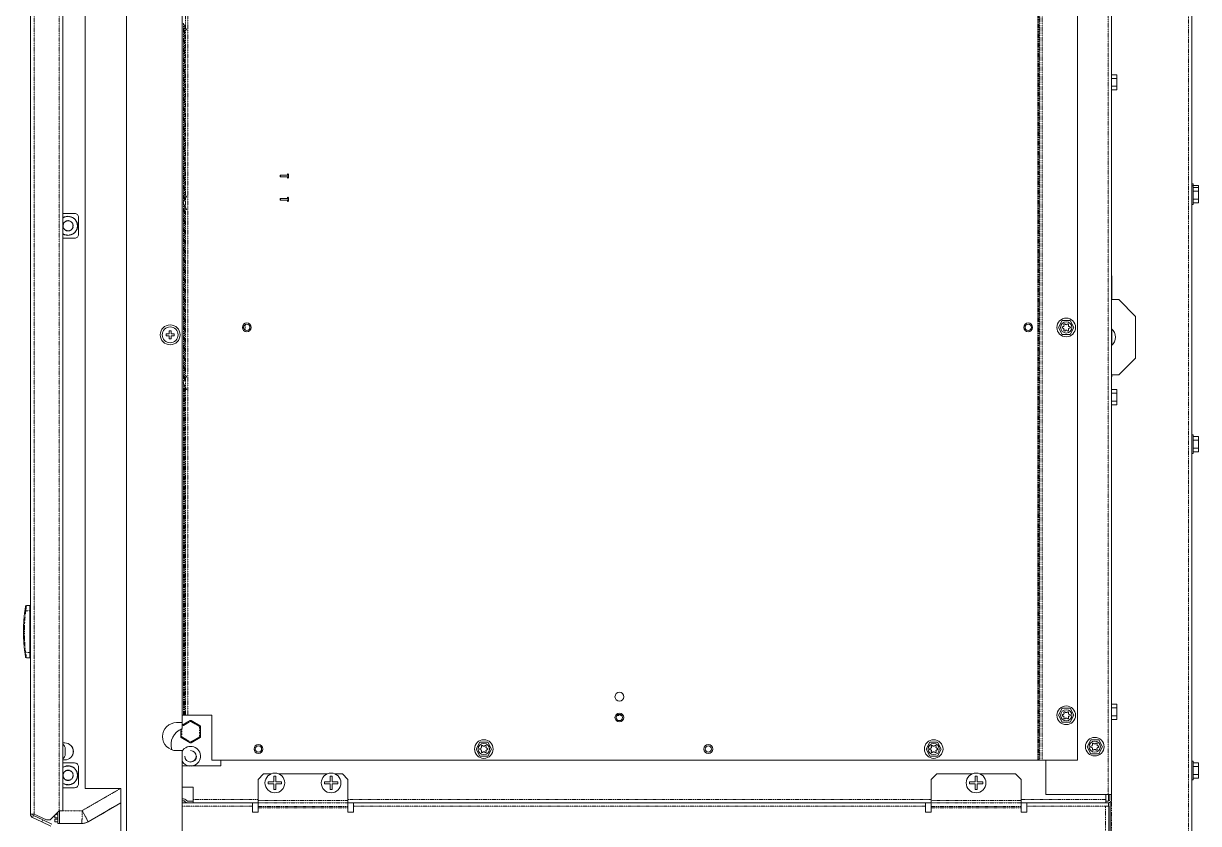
# Model space of a CAD drawing. Header units: millimetres. Extents: x 60499 to 556746, y 248297 to 497145.
# Drawn here: x 275014 to 296948, y 441900 to 456842 of the extents above; entities that cross this region are included whole.
import ezdxf

# ---------------------------------------------------------------- set-up
doc = ezdxf.new("R2010")
doc.units = ezdxf.units.MM
doc.linetypes.add('PHANTOM', pattern=[20, 10, -2, 2, -2, 2, -2])

msp = doc.modelspace()

# ---------------------------------------------------------------- linework, layer by layer
at = {"color": 7, "lineweight": 13, "ltscale": 0.03937}
for p, q in [((276166, 442551), (276166, 466201)), ((276934, 423701), (276934, 466201)), ((277976, 443786), (277976, 465044)), ((295327, 459628), (295327, 442441)), ((277977, 459377), (277977, 443672)), ((294691, 459250), (294691, 443082)), ((275144, 458461), (275144, 442073)), ((275751, 458463), (275751, 442134)), ((296821, 457817), (296821, 441492)), ((295775, 450594), (295775, 451370)), ((275135, 445095), (275135, 445872)), ((278530, 443921), (278530, 443082)), ((277976, 424890), (277976, 443261)), ((278530, 443082), (293947, 443082)), ((294027, 443082), (294691, 443082)), ((278696, 442975), (277977, 442975)), ((279778, 442827), (280684, 442827)), ((292061, 442827), (292724, 442827)), ((292868, 442827), (293531, 442827)), ((276166, 442551), (276829, 442551)), ((276829, 441292), (276829, 442551)), ((295264, 442441), (294101, 442441)), ((276220, 441932), (276829, 442284)), ((279287, 442285), (277976, 442285)), ((278182, 442285), (279392, 442285)), ((281071, 442285), (291956, 442285)), ((291851, 442285), (281176, 442285)), ((293636, 442285), (295216, 442285)), ((295269, 442285), (293741, 442285)), ((295272, 440784), (295272, 442225)), ((295298, 441386), (295298, 442295))]:
    msp.add_line(p, q, dxfattribs=at)
at = {"color": 7, "linetype": 'PHANTOM', "lineweight": 13, "ltscale": 0.03937}
for p, q in [((295264, 459628), (295264, 442441)), ((293947, 459250), (293947, 443082)), ((293965, 459250), (293965, 443082)), ((293985, 443082), (293985, 459250)), ((294027, 443082), (294027, 459250)), ((275213, 458463), (275213, 442073)), ((275682, 458463), (275682, 442134)), ((278039, 458410), (278039, 443921)), ((278081, 458410), (278081, 443921)), ((295327, 455885), (295327, 457817)), ((296759, 457817), (296759, 441393)), ((278001, 453508), (278001, 456833)), ((278019, 453543), (278019, 456798)), ((295327, 452131), (295327, 455600)), ((278001, 450148), (278001, 453474)), ((278019, 450183), (278019, 453439)), ((278001, 443921), (278001, 450115)), ((278019, 443921), (278019, 450080)), ((295327, 444128), (295327, 449721)), ((295327, 441393), (295327, 443842)), ((276108, 442140), (276820, 442551)), ((279287, 442222), (277976, 442222)), ((278182, 442348), (279392, 442348)), ((281071, 442329), (279392, 442329)), ((281071, 442285), (279392, 442285)), ((279392, 442216), (281071, 442216)), ((279392, 442195), (281071, 442195)), ((281071, 442348), (291956, 442348)), ((291851, 442222), (281176, 442222)), ((293636, 442329), (291956, 442329)), ((293636, 442285), (291956, 442285)), ((291956, 442216), (293636, 442216)), ((291956, 442195), (293636, 442195)), ((293636, 442348), (295216, 442348)), ((295210, 442222), (293741, 442222)), ((295210, 440787), (295210, 442222))]:
    msp.add_line(p, q, dxfattribs=at)
at = {"color": 7, "lineweight": 13, "ltscale": 0.004405}
for p, q in [((277992, 456850), (278061, 456719)), ((295425, 455817), (295425, 455669)), ((278061, 453622), (277992, 453491)), ((296948, 453709), (296948, 453561)), ((277992, 453491), (278061, 453360)), ((294405, 451296), (294336, 451165)), ((294553, 451296), (294405, 451296)), ((294622, 451165), (294553, 451296)), ((294336, 451165), (294405, 451034)), ((294405, 451034), (294553, 451034)), ((294553, 451034), (294622, 451165)), ((278061, 450263), (277992, 450132)), ((277992, 450132), (278061, 450001)), ((295425, 449938), (295425, 449790)), ((296948, 449057), (296948, 448909)), ((294405, 444052), (294336, 443921)), ((294553, 444052), (294405, 444052)), ((294622, 443921), (294553, 444052)), ((295425, 444059), (295425, 443911)), ((294336, 443921), (294405, 443790)), ((294405, 443790), (294553, 443790)), ((294553, 443790), (294622, 443921)), ((283533, 443422), (283464, 443291)), ((283464, 443291), (283533, 443160)), ((283681, 443422), (283533, 443422)), ((283750, 443291), (283681, 443422)), ((283681, 443160), (283750, 443291)), ((291931, 443422), (291862, 443291)), ((291862, 443291), (291931, 443160)), ((292079, 443422), (291931, 443422)), ((292147, 443291), (292079, 443422)), ((292079, 443160), (292147, 443291)), ((294938, 443466), (294869, 443335)), ((294869, 443335), (294938, 443204)), ((295086, 443466), (294938, 443466)), ((295155, 443335), (295086, 443466)), ((295086, 443204), (295155, 443335)), ((283533, 443160), (283681, 443160)), ((291931, 443160), (292079, 443160)), ((294938, 443204), (295086, 443204)), ((296948, 442964), (296948, 442816))]:
    msp.add_line(p, q, dxfattribs=at)
at = {"color": 7, "lineweight": 13, "ltscale": 0.002915}
for p, q in [((295327, 455885), (295425, 455885)), ((295327, 455817), (295425, 455817)), ((295327, 455669), (295425, 455669)), ((295327, 455600), (295425, 455600)), ((295327, 450007), (295425, 450007)), ((295327, 449938), (295425, 449938)), ((295327, 449790), (295425, 449790)), ((295327, 449721), (295425, 449721)), ((295327, 444128), (295425, 444128)), ((295327, 444059), (295425, 444059)), ((295327, 443911), (295425, 443911)), ((295327, 443842), (295425, 443842))]:
    msp.add_line(p, q, dxfattribs=at)
at = {"color": 7, "lineweight": 13, "ltscale": 0.002048}
for p, q in [((295425, 455885), (295425, 455817)), ((295425, 455669), (295425, 455600)), ((296948, 453778), (296948, 453709)), ((296948, 453561), (296948, 453492)), ((295425, 450007), (295425, 449938)), ((295425, 449790), (295425, 449721)), ((296948, 449126), (296948, 449057)), ((296948, 448909), (296948, 448841)), ((295425, 444128), (295425, 444059)), ((295425, 443911), (295425, 443842)), ((296948, 443032), (296948, 442964)), ((296948, 442816), (296948, 442747))]:
    msp.add_line(p, q, dxfattribs=at)
at = {"color": 7, "lineweight": 13, "ltscale": 0.004258}
for p, q in [((279807, 454010), (279950, 454010)), ((279807, 453977), (279950, 453977)), ((279807, 453574), (279950, 453574)), ((279807, 453541), (279950, 453541))]:
    msp.add_line(p, q, dxfattribs=at)
at = {"color": 7, "lineweight": 13, "ltscale": 1.3e-05}
for p, q in [((296822, 453822), (296821, 453822)), ((296822, 453783), (296821, 453783)), ((296822, 453741), (296821, 453741)), ((296822, 453740), (296821, 453740)), ((296821, 453704), (296822, 453704)), ((296822, 453635), (296821, 453635)), ((296821, 453614), (296822, 453614)), ((296822, 453560), (296821, 453560)), ((296822, 453531), (296821, 453531)), ((296821, 453524), (296822, 453524)), ((296822, 453487), (296821, 453487)), ((296822, 449131), (296821, 449131)), ((296822, 449089), (296821, 449089)), ((296822, 449088), (296821, 449088)), ((296821, 449052), (296822, 449052)), ((296822, 448983), (296821, 448983)), ((296821, 448962), (296822, 448962)), ((296822, 448908), (296821, 448908)), ((296822, 448879), (296821, 448879)), ((296821, 448873), (296822, 448873)), ((296822, 448835), (296821, 448835)), ((296822, 443037), (296821, 443037)), ((296822, 442995), (296821, 442995)), ((296822, 442994), (296821, 442994)), ((296821, 442958), (296822, 442958)), ((296822, 442890), (296821, 442890)), ((296821, 442869), (296822, 442869)), ((296822, 442815), (296821, 442815)), ((296822, 442785), (296821, 442785)), ((296821, 442779), (296822, 442779)), ((296822, 442742), (296821, 442742))]:
    msp.add_line(p, q, dxfattribs=at)
at = {"color": 7, "lineweight": 13, "ltscale": 0.001175}
for p, q in [((296822, 453848), (296822, 453809)), ((296948, 453817), (296948, 453778))]:
    msp.add_line(p, q, dxfattribs=at)
at = {"color": 7, "lineweight": 13, "ltscale": 0.000762}
for p, q in [((296822, 453848), (296847, 453848)), ((296822, 453809), (296847, 453809)), ((296822, 453461), (296847, 453461)), ((296822, 449157), (296847, 449157)), ((296822, 448809), (296847, 448809)), ((296822, 443063), (296847, 443063)), ((296822, 442716), (296847, 442716))]:
    msp.add_line(p, q, dxfattribs=at)
at = {"color": 7, "lineweight": 13, "ltscale": 0.001516}
for p, q in [((296847, 453797), (296847, 453848)), ((296822, 453809), (296822, 453758)), ((296822, 453512), (296822, 453461)), ((296822, 449157), (296822, 449106)), ((296822, 448860), (296822, 448809)), ((296822, 443063), (296822, 443012)), ((296822, 442767), (296822, 442716))]:
    msp.add_line(p, q, dxfattribs=at)
at = {"color": 7, "lineweight": 13, "ltscale": 0.003}
for p, q in [((296847, 453817), (296948, 453817)), ((296847, 453778), (296948, 453778)), ((296847, 453709), (296948, 453709)), ((296847, 453561), (296948, 453561)), ((296847, 453492), (296948, 453492)), ((296847, 449126), (296948, 449126)), ((296847, 449057), (296948, 449057)), ((296847, 448909), (296948, 448909)), ((296847, 448841), (296948, 448841)), ((296847, 443032), (296948, 443032)), ((296847, 442964), (296948, 442964)), ((296847, 442816), (296948, 442816)), ((296847, 442747), (296948, 442747))]:
    msp.add_line(p, q, dxfattribs=at)
at = {"color": 7, "lineweight": 13, "ltscale": 0.003659}
for p, q in [((296822, 453758), (296822, 453635)), ((296822, 453635), (296822, 453512)), ((296822, 449106), (296822, 448983)), ((296822, 448983), (296822, 448860)), ((296822, 443012), (296822, 442890)), ((296822, 442890), (296822, 442767))]:
    msp.add_line(p, q, dxfattribs=at)
at = {"color": 7, "lineweight": 13, "ltscale": 0.005175}
for p, q in [((296847, 453635), (296847, 453809)), ((296847, 453635), (296847, 453461)), ((296847, 448983), (296847, 449157)), ((296847, 448983), (296847, 448809)), ((296847, 442890), (296847, 443063)), ((296847, 442890), (296847, 442716))]:
    msp.add_line(p, q, dxfattribs=at)
at = {"color": 7, "lineweight": 13, "ltscale": 0.006476}
for p, q in [((275968, 453295), (275751, 453295)), ((275968, 452830), (275751, 452830)), ((275968, 443032), (275751, 443032)), ((275968, 442568), (275751, 442568))]:
    msp.add_line(p, q, dxfattribs=at)
at = {"color": 7, "lineweight": 13, "ltscale": 0.009375}
for p, q in [((276042, 452905), (276042, 453220)), ((276043, 452905), (276043, 453220)), ((276042, 442643), (276042, 442957)), ((276043, 442643), (276043, 442957))]:
    msp.add_line(p, q, dxfattribs=at)
at = {"color": 7, "linetype": 'PHANTOM', "lineweight": 13, "ltscale": 3.7e-05}
for p, q in [((276043, 453220), (276042, 453220)), ((276043, 452905), (276042, 452905)), ((276043, 442957), (276042, 442957)), ((276043, 442643), (276042, 442643))]:
    msp.add_line(p, q, dxfattribs=at)
at = {"color": 7, "lineweight": 13, "ltscale": 1.5e-05}
for p, q in [((295327, 452131), (295327, 452131)), ((295327, 450242), (295327, 450242))]:
    msp.add_line(p, q, dxfattribs=at)
at = {"color": 7, "lineweight": 13, "ltscale": 1e-05}
for p, q in [((295327, 452131), (295328, 452131)), ((295327, 450242), (295328, 450242)), ((275023, 445710), (275023, 445710))]:
    msp.add_line(p, q, dxfattribs=at)
at = {"color": 7, "lineweight": 13, "ltscale": 0.013301}
msp.add_line((295328, 452131), (295328, 451685), dxfattribs=at)
at = {"color": 7, "lineweight": 13, "ltscale": 2.5e-05}
for p, q in [((295327, 451857), (295328, 451857)), ((278134, 443824), (278135, 443824))]:
    msp.add_line(p, q, dxfattribs=at)
at = {"color": 7, "lineweight": 13, "ltscale": 0.003965}
for p, q in [((295460, 451685), (295327, 451685)), ((295327, 450279), (295460, 450279))]:
    msp.add_line(p, q, dxfattribs=at)
at = {"color": 7, "lineweight": 13, "ltscale": 0.013258}
for p, q in [((295775, 451370), (295460, 451685)), ((295460, 450279), (295775, 450594))]:
    msp.add_line(p, q, dxfattribs=at)
at = {"color": 7, "linetype": 'PHANTOM', "lineweight": 13, "ltscale": 0.003086}
msp.add_line((279154, 451218), (279154, 451114), dxfattribs=at)
at = {"color": 7, "lineweight": 13, "ltscale": 0.000563}
for p, q in [((277678, 451046), (277678, 451027)), ((277678, 451027), (277678, 451008)), ((277752, 451100), (277733, 451100)), ((277770, 451100), (277752, 451100)), ((277825, 451027), (277825, 451046)), ((277825, 451008), (277825, 451027)), ((277733, 450954), (277752, 450954)), ((277752, 450954), (277770, 450954)), ((279583, 442639), (279583, 442658)), ((279830, 442658), (279830, 442639)), ((280632, 442639), (280632, 442658)), ((280880, 442658), (280880, 442639)), ((292672, 442639), (292672, 442658)), ((292920, 442658), (292920, 442639))]:
    msp.add_line(p, q, dxfattribs=at)
at = {"color": 7, "lineweight": 13, "ltscale": 0.001625}
for p, q in [((277733, 451046), (277678, 451046)), ((277678, 451008), (277733, 451008)), ((277733, 451100), (277733, 451046)), ((277770, 451046), (277770, 451100))]:
    msp.add_line(p, q, dxfattribs=at)
at = {"color": 7, "lineweight": 13, "ltscale": 0.001612}
for p, q in [((277733, 451008), (277733, 450954)), ((277825, 451046), (277770, 451046)), ((277770, 451008), (277825, 451008)), ((277770, 450954), (277770, 451008))]:
    msp.add_line(p, q, dxfattribs=at)
at = {"color": 7, "lineweight": 13, "ltscale": 0.009284}
msp.add_line((295328, 451138), (295328, 450826), dxfattribs=at)
at = {"color": 7, "linetype": 'PHANTOM', "lineweight": 13, "ltscale": 0.007}
msp.add_line((295327, 450007), (295327, 450242), dxfattribs=at)
at = {"color": 7, "lineweight": 13, "ltscale": 0.001099}
msp.add_line((295328, 450279), (295328, 450242), dxfattribs=at)
at = {"color": 7, "lineweight": 13, "ltscale": 0.001995}
for p, q in [((275135, 445970), (275068, 445970)), ((275068, 444997), (275135, 444997))]:
    msp.add_line(p, q, dxfattribs=at)
at = {"color": 7, "lineweight": 13, "ltscale": 0.002917}
for p, q in [((275135, 445872), (275135, 445970)), ((275135, 445095), (275135, 444997))]:
    msp.add_line(p, q, dxfattribs=at)
at = {"color": 7, "lineweight": 13, "ltscale": 0.000801}
msp.add_line((275023, 445712), (275025, 445739), dxfattribs=at)
at = {"color": 7, "lineweight": 13, "ltscale": 2e-06}
msp.add_line((275023, 445712), (275023, 445712), dxfattribs=at)
at = {"color": 7, "lineweight": 13, "ltscale": 0.000115}
msp.add_line((275025, 445739), (275026, 445743), dxfattribs=at)
at = {"color": 7, "lineweight": 13, "ltscale": 0.000169}
msp.add_line((275026, 445743), (275026, 445749), dxfattribs=at)
at = {"color": 7, "linetype": 'PHANTOM', "lineweight": 13, "ltscale": 0.000499}
for p, q in [((275056, 445872), (275039, 445873)), ((275056, 445095), (275039, 445094))]:
    msp.add_line(p, q, dxfattribs=at)
at = {"color": 7, "linetype": 'PHANTOM', "lineweight": 13, "ltscale": 0.002354}
msp.add_line((275135, 445872), (275056, 445872), dxfattribs=at)
at = {"color": 7, "lineweight": 13, "ltscale": 0.00025}
for p, q in [((275135, 445888), (275144, 445888)), ((275135, 445079), (275144, 445079))]:
    msp.add_line(p, q, dxfattribs=at)
at = {"color": 7, "linetype": 'PHANTOM', "lineweight": 13, "ltscale": 0.00025}
for p, q in [((275135, 445786), (275144, 445786)), ((275135, 445180), (275144, 445180))]:
    msp.add_line(p, q, dxfattribs=at)
at = {"color": 7, "linetype": 'PHANTOM', "lineweight": 13, "ltscale": 1.1e-05}
for p, q in [((275014, 445525), (275015, 445525)), ((275018, 445644), (275019, 445644)), ((275017, 445340), (275018, 445340)), ((275021, 445278), (275021, 445278))]:
    msp.add_line(p, q, dxfattribs=at)
at = {"color": 7, "linetype": 'PHANTOM', "lineweight": 13, "ltscale": 1.7e-05}
msp.add_line((275014, 445506), (275015, 445506), dxfattribs=at)
at = {"color": 7, "lineweight": 13, "ltscale": 0.000258}
msp.add_line((275015, 445515), (275015, 445524), dxfattribs=at)
at = {"color": 7, "lineweight": 13, "ltscale": 0.000498}
msp.add_line((275015, 445499), (275015, 445515), dxfattribs=at)
at = {"color": 7, "lineweight": 13, "ltscale": 0.000739}
msp.add_line((275016, 445399), (275015, 445424), dxfattribs=at)
at = {"color": 7, "lineweight": 13, "ltscale": 1.7e-05}
msp.add_line((275016, 445399), (275016, 445399), dxfattribs=at)
at = {"color": 7, "lineweight": 13, "ltscale": 9.5e-05}
msp.add_line((275016, 445395), (275016, 445399), dxfattribs=at)
at = {"color": 7, "lineweight": 13, "ltscale": 2.7e-05}
for p, q in [((275023, 445250), (275023, 445251)), ((290117, 442285), (290117, 442285)), ((290261, 442285), (290262, 442285)), ((290261, 442284), (290262, 442285))]:
    msp.add_line(p, q, dxfattribs=at)
at = {"color": 7, "lineweight": 13, "ltscale": 0.000196}
msp.add_line((275024, 445244), (275023, 445250), dxfattribs=at)
at = {"color": 7, "linetype": 'PHANTOM', "lineweight": 13, "ltscale": 0.002355}
msp.add_line((275056, 445095), (275135, 445095), dxfattribs=at)
at = {"color": 7, "lineweight": 13, "ltscale": 0.003125}
for p, q in [((277976, 443786), (277871, 443786)), ((275792, 443298), (275792, 443193)), ((277976, 443261), (277871, 443261)), ((279583, 442677), (279688, 442677)), ((279688, 442639), (279583, 442639)), ((279688, 442677), (279688, 442782)), ((279688, 442534), (279688, 442639)), ((279725, 442782), (279725, 442677)), ((279725, 442677), (279830, 442677)), ((279830, 442639), (279725, 442639)), ((279725, 442639), (279725, 442534)), ((280632, 442677), (280737, 442677)), ((280737, 442639), (280632, 442639)), ((280737, 442677), (280737, 442782)), ((280737, 442534), (280737, 442639)), ((280775, 442782), (280775, 442677)), ((280775, 442677), (280880, 442677)), ((280880, 442639), (280775, 442639)), ((280775, 442639), (280775, 442534)), ((292672, 442677), (292777, 442677)), ((292777, 442639), (292672, 442639)), ((292777, 442677), (292777, 442782)), ((292777, 442534), (292777, 442639)), ((292815, 442782), (292815, 442677)), ((292815, 442677), (292920, 442677)), ((292920, 442639), (292815, 442639)), ((292815, 442639), (292815, 442534)), ((279392, 442114), (279287, 442114)), ((281176, 442114), (281071, 442114)), ((291956, 442114), (291851, 442114)), ((293741, 442114), (293636, 442114))]:
    msp.add_line(p, q, dxfattribs=at)
at = {"color": 7, "lineweight": 13, "ltscale": 0.000729}
msp.add_line((277977, 443921), (278001, 443921), dxfattribs=at)
at = {"color": 7, "lineweight": 13, "ltscale": 0.005117}
msp.add_line((278125, 443822), (277977, 443736), dxfattribs=at)
at = {"color": 7, "linetype": 'PHANTOM', "lineweight": 13, "ltscale": 0.005405}
msp.add_line((277977, 443717), (278134, 443808), dxfattribs=at)
at = {"color": 7, "lineweight": 13, "ltscale": 0.000548}
for p, q in [((278001, 443921), (278019, 443921)), ((293965, 443082), (293947, 443082))]:
    msp.add_line(p, q, dxfattribs=at)
at = {"color": 7, "lineweight": 13, "ltscale": 0.000591}
for p, q in [((278039, 443921), (278019, 443921)), ((293965, 443082), (293985, 443082))]:
    msp.add_line(p, q, dxfattribs=at)
at = {"color": 7, "lineweight": 13, "ltscale": 0.001248}
for p, q in [((278081, 443921), (278039, 443921)), ((293985, 443082), (294027, 443082))]:
    msp.add_line(p, q, dxfattribs=at)
at = {"color": 7, "lineweight": 13, "ltscale": 0.013344}
msp.add_line((278081, 443921), (278530, 443921), dxfattribs=at)
at = {"color": 7, "linetype": 'PHANTOM', "lineweight": 13, "ltscale": 1.4e-05}
for p, q in [((278125, 443822), (278126, 443822)), ((278142, 443822), (278142, 443822))]:
    msp.add_line(p, q, dxfattribs=at)
at = {"color": 7, "linetype": 'PHANTOM', "lineweight": 13, "ltscale": 0.000486}
for p, q in [((278126, 443822), (278134, 443808)), ((278134, 443808), (278142, 443822))]:
    msp.add_line(p, q, dxfattribs=at)
at = {"color": 7, "lineweight": 13, "ltscale": 1.4e-05}
for p, q in [((278132, 443824), (278133, 443824)), ((278137, 443824), (278137, 443824))]:
    msp.add_line(p, q, dxfattribs=at)
at = {"color": 7, "lineweight": 13, "ltscale": 1.2e-05}
msp.add_line((278133, 443824), (278133, 443824), dxfattribs=at)
at = {"color": 7, "lineweight": 13, "ltscale": 3.7e-05}
msp.add_line((278134, 443824), (278133, 443824), dxfattribs=at)
at = {"color": 7, "lineweight": 13, "ltscale": 3.6e-05}
msp.add_line((278135, 443824), (278134, 443824), dxfattribs=at)
at = {"color": 7, "linetype": 'PHANTOM', "lineweight": 13, "ltscale": 0.005737}
for p, q in [((278134, 443808), (278301, 443711)), ((278134, 443422), (277967, 443519)), ((278301, 443519), (278134, 443422)), ((278301, 443711), (278301, 443519))]:
    msp.add_line(p, q, dxfattribs=at)
at = {"color": 7, "lineweight": 13, "ltscale": 2.3e-05}
for p, q in [((278139, 443824), (278140, 443823)), ((277976, 442286), (277977, 442286))]:
    msp.add_line(p, q, dxfattribs=at)
at = {"color": 7, "lineweight": 13, "ltscale": 2.4e-05}
msp.add_line((278142, 443823), (278142, 443822), dxfattribs=at)
at = {"color": 7, "lineweight": 13, "ltscale": 0.005737}
for p, q in [((278309, 443726), (278142, 443822)), ((278318, 443519), (278318, 443711)), ((277959, 443504), (278125, 443408)), ((278142, 443408), (278309, 443504))]:
    msp.add_line(p, q, dxfattribs=at)
at = {"color": 7, "linetype": 'PHANTOM', "lineweight": 13, "ltscale": 0.002724}
msp.add_line((286184, 443917), (286093, 443917), dxfattribs=at)
at = {"color": 7, "lineweight": 13, "ltscale": 0.00424}
msp.add_line((277950, 443661), (277950, 443519), dxfattribs=at)
at = {"color": 7, "linetype": 'PHANTOM', "lineweight": 13, "ltscale": 0.0005}
for p, q in [((277967, 443519), (277950, 443519)), ((277959, 443504), (277967, 443519)), ((278301, 443711), (278309, 443726)), ((278318, 443711), (278301, 443711)), ((278301, 443519), (278309, 443504)), ((278318, 443519), (278301, 443519)), ((278125, 443408), (278134, 443422)), ((278134, 443422), (278142, 443408))]:
    msp.add_line(p, q, dxfattribs=at)
at = {"color": 7, "linetype": 'PHANTOM', "lineweight": 13, "ltscale": 0.004452}
msp.add_line((277967, 443519), (277967, 443668), dxfattribs=at)
at = {"color": 7, "lineweight": 13, "ltscale": 0.000781}
for p, q in [((275777, 443405), (275751, 443405)), ((275777, 443089), (275751, 443089))]:
    msp.add_line(p, q, dxfattribs=at)
at = {"color": 7, "lineweight": 13, "ltscale": 0.016141}
msp.add_line((277977, 443078), (277977, 442536), dxfattribs=at)
at = {"color": 7, "lineweight": 13, "ltscale": 0.003175}
msp.add_line((278696, 443082), (278696, 442975), dxfattribs=at)
at = {"color": 7, "lineweight": 13, "ltscale": 0.019057}
msp.add_line((294101, 442441), (294101, 443082), dxfattribs=at)
at = {"color": 7, "lineweight": 13, "ltscale": 0.004419}
for p, q in [((279392, 442722), (279496, 442827)), ((280966, 442827), (281071, 442722)), ((291956, 442722), (292061, 442827)), ((293531, 442827), (293636, 442722))]:
    msp.add_line(p, q, dxfattribs=at)
at = {"color": 7, "lineweight": 13, "ltscale": 0.011691}
for p, q in [((279392, 442329), (279392, 442722)), ((281071, 442329), (281071, 442722)), ((291956, 442329), (291956, 442722)), ((293636, 442329), (293636, 442722))]:
    msp.add_line(p, q, dxfattribs=at)
at = {"color": 7, "lineweight": 13, "ltscale": 0.004109}
for p, q in [((279496, 442827), (279635, 442827)), ((280828, 442827), (280966, 442827))]:
    msp.add_line(p, q, dxfattribs=at)
at = {"color": 7, "lineweight": 13, "ltscale": 0.000562}
for p, q in [((279583, 442658), (279583, 442677)), ((279830, 442677), (279830, 442658)), ((280632, 442658), (280632, 442677)), ((280880, 442677), (280880, 442658)), ((292672, 442658), (292672, 442677)), ((292920, 442677), (292920, 442658)), ((278034, 442304), (278021, 442317)), ((278058, 442327), (278044, 442341))]:
    msp.add_line(p, q, dxfattribs=at)
at = {"color": 7, "lineweight": 13, "ltscale": 0.001125}
for p, q in [((279688, 442782), (279725, 442782)), ((280737, 442782), (280775, 442782)), ((292777, 442782), (292815, 442782)), ((279725, 442534), (279688, 442534)), ((280775, 442534), (280737, 442534)), ((292815, 442534), (292777, 442534))]:
    msp.add_line(p, q, dxfattribs=at)
at = {"color": 7, "linetype": 'PHANTOM', "lineweight": 13, "ltscale": 2.3e-05}
msp.add_line((277976, 442536), (277977, 442536), dxfattribs=at)
at = {"color": 7, "lineweight": 13, "ltscale": 0.006108}
msp.add_line((278182, 442579), (277977, 442579), dxfattribs=at)
at = {"color": 7, "lineweight": 13, "ltscale": 0.007445}
msp.add_line((277977, 442536), (277977, 442286), dxfattribs=at)
at = {"color": 7, "lineweight": 13, "ltscale": 0.006887}
msp.add_line((278182, 442579), (278182, 442348), dxfattribs=at)
at = {"color": 7, "lineweight": 13, "ltscale": 0.002778}
for p, q in [((295216, 442441), (295216, 442348)), ((295294, 442441), (295294, 442348)), ((295327, 442441), (295327, 442348))]:
    msp.add_line(p, q, dxfattribs=at)
at = {"color": 7, "lineweight": 13, "ltscale": 0.001865}
for p, q in [((295264, 442441), (295327, 442441)), ((278182, 442285), (278182, 442348)), ((279287, 442285), (279287, 442222)), ((281176, 442285), (281176, 442222)), ((291851, 442285), (291851, 442222)), ((293741, 442285), (293741, 442222)), ((295216, 442285), (295216, 442348))]:
    msp.add_line(p, q, dxfattribs=at)
at = {"color": 7, "lineweight": 13, "ltscale": 0.003653}
msp.add_line((295265, 442441), (295265, 442319), dxfattribs=at)
at = {"color": 7, "lineweight": 13, "ltscale": 0.000698}
for p, q in [((278000, 442359), (277977, 442359)), ((278000, 442326), (277977, 442326))]:
    msp.add_line(p, q, dxfattribs=at)
at = {"color": 7, "lineweight": 13, "ltscale": 0.003076}
for p, q in [((278078, 442319), (278182, 442319)), ((278078, 442285), (278182, 442285))]:
    msp.add_line(p, q, dxfattribs=at)
at = {"color": 7, "lineweight": 13, "ltscale": 2.6e-05}
for p, q in [((278417, 442285), (278417, 442284)), ((278522, 442285), (278522, 442284)), ((278545, 442285), (278545, 442284)), ((278650, 442285), (278650, 442284)), ((295265, 442285), (295265, 442285))]:
    msp.add_line(p, q, dxfattribs=at)
at = {"color": 7, "lineweight": 13, "ltscale": 0.003225}
for p, q in [((279287, 442114), (279287, 442222)), ((281176, 442222), (281176, 442114)), ((291851, 442114), (291851, 442222)), ((293741, 442222), (293741, 442114))]:
    msp.add_line(p, q, dxfattribs=at)
at = {"color": 7, "lineweight": 13, "ltscale": 0.001319}
for p, q in [((279392, 442329), (279392, 442285)), ((281071, 442329), (281071, 442285)), ((291956, 442329), (291956, 442285)), ((293636, 442329), (293636, 442285))]:
    msp.add_line(p, q, dxfattribs=at)
at = {"color": 7, "lineweight": 13, "ltscale": 0.002057}
for p, q in [((279392, 442285), (279392, 442216)), ((281071, 442285), (281071, 442216)), ((291956, 442285), (291956, 442216)), ((293636, 442285), (293636, 442216))]:
    msp.add_line(p, q, dxfattribs=at)
at = {"color": 7, "lineweight": 13, "ltscale": 0.000619}
for p, q in [((279392, 442195), (279392, 442216)), ((281071, 442195), (281071, 442216)), ((291956, 442195), (291956, 442216)), ((293636, 442195), (293636, 442216))]:
    msp.add_line(p, q, dxfattribs=at)
at = {"color": 7, "lineweight": 13, "ltscale": 0.002428}
for p, q in [((279392, 442114), (279392, 442195)), ((281071, 442195), (281071, 442114)), ((291956, 442114), (291956, 442195)), ((293636, 442195), (293636, 442114))]:
    msp.add_line(p, q, dxfattribs=at)
at = {"color": 7, "lineweight": 13, "ltscale": 0.00177}
msp.add_line((295210, 442222), (295269, 442226), dxfattribs=at)
at = {"color": 7, "lineweight": 13, "ltscale": 0.001441}
for p, q in [((295216, 442319), (295264, 442319)), ((295216, 442285), (295264, 442285))]:
    msp.add_line(p, q, dxfattribs=at)
at = {"color": 7, "lineweight": 13, "ltscale": 0.001729}
msp.add_line((295269, 442285), (295269, 442226), dxfattribs=at)
at = {"color": 7, "lineweight": 13, "ltscale": 7.2e-05}
msp.add_line((295269, 442226), (295269, 442224), dxfattribs=at)
at = {"color": 7, "lineweight": 13, "ltscale": 5.5e-05}
msp.add_line((295269, 442225), (295271, 442225), dxfattribs=at)
at = {"color": 7, "lineweight": 13, "ltscale": 4.5e-05}
msp.add_line((295272, 442225), (295271, 442225), dxfattribs=at)
at = {"color": 7, "lineweight": 13, "ltscale": 0.00205}
for p, q in [((275144, 442073), (275213, 442073)), ((275751, 442134), (275682, 442134))]:
    msp.add_line(p, q, dxfattribs=at)
at = {"color": 7, "lineweight": 13, "ltscale": 0.0012}
for p, q in [((275183, 442011), (275200, 442047)), ((275356, 441930), (275373, 441967))]:
    msp.add_line(p, q, dxfattribs=at)
at = {"color": 7, "lineweight": 13, "ltscale": 0.005673}
for p, q in [((275183, 442011), (275356, 441930)), ((275200, 442047), (275373, 441967))]:
    msp.add_line(p, q, dxfattribs=at)
at = {"color": 7, "lineweight": 13, "ltscale": 0.007572}
msp.add_line((275443, 441966), (275213, 442073), dxfattribs=at)
at = {"color": 7, "lineweight": 13, "ltscale": 0.007089}
msp.add_line((275682, 442134), (275513, 441966), dxfattribs=at)
at = {"color": 7, "lineweight": 13, "ltscale": 0.001364}
msp.add_line((275601, 442053), (275601, 442007), dxfattribs=at)
at = {"color": 7, "lineweight": 13, "ltscale": 0.001551}
for p, q in [((275601, 442007), (275653, 442007)), ((275601, 441981), (275653, 441981)), ((275601, 441930), (275653, 441930))]:
    msp.add_line(p, q, dxfattribs=at)
at = {"color": 7, "lineweight": 13, "ltscale": 0.0015}
msp.add_line((275601, 441930), (275601, 441981), dxfattribs=at)
at = {"color": 7, "lineweight": 13, "ltscale": 0.000225}
msp.add_line((275645, 442065), (275653, 442065), dxfattribs=at)
at = {"color": 7, "lineweight": 13, "ltscale": 0.006082}
msp.add_line((275653, 442104), (275653, 441900), dxfattribs=at)
at = {"color": 7, "lineweight": 13, "ltscale": 0.006952}
msp.add_line((275683, 442134), (275683, 441900), dxfattribs=at)
at = {"color": 7, "linetype": 'PHANTOM', "lineweight": 13, "ltscale": 0.010639}
msp.add_line((275751, 442140), (276108, 442140), dxfattribs=at)
at = {"color": 7, "lineweight": 13, "ltscale": 0.005531}
for p, q in [((275525, 441852), (275356, 441930)), ((275542, 441888), (275373, 441967))]:
    msp.add_line(p, q, dxfattribs=at)
at = {"color": 7, "lineweight": 13, "ltscale": 0.002088}
msp.add_line((275513, 441966), (275443, 441966), dxfattribs=at)
at = {"color": 7, "lineweight": 13, "ltscale": 0.000899}
msp.add_line((275683, 441900), (275653, 441900), dxfattribs=at)
at = {"color": 7, "lineweight": 13, "ltscale": 0.012415}
msp.add_line((275683, 441900), (276100, 441900), dxfattribs=at)
at = {"color": 7, "lineweight": 13, "ltscale": 0.03937}
for points in [[(275068, 445970), (275059, 445967), (275055, 445965), (275053, 445962), (275052, 445958)], [(275068, 444997), (275059, 444999), (275055, 445002), (275053, 445005), (275052, 445008)], [(295210, 442222), (295250, 442224), (295271, 442225)]]:
    msp.add_lwpolyline(points, dxfattribs=at)
at = {"color": 7, "linetype": 'PHANTOM', "lineweight": 13, "ltscale": 0.03937}
for centre in [(275846, 453063), (275846, 442800)]:
    msp.add_circle(centre, 92.5, dxfattribs=at)
at = {"color": 7, "lineweight": 13, "ltscale": 0.03937}
for centre, radius in [((277752, 451027), 185), ((279182, 451166), 82.3), ((279182, 451166), 58.8), ((293768, 451166), 82.3), ((293769, 451166), 58.8), ((294479, 451165), 174), ((294479, 451165), 105), ((277752, 451027), 148), ((286138, 444268), 82.3), ((286138, 443880), 82.3), ((294479, 443921), 174), ((294479, 443921), 105), ((286138, 443880), 58.8), ((295012, 443335), 174), ((279400, 443291), 82.5), ((279400, 443291), 58.8), ((283607, 443291), 174), ((283607, 443291), 105), ((287799, 443291), 82.5), ((287799, 443291), 58.8), ((292005, 443291), 174), ((292005, 443291), 105), ((295012, 443335), 105)]:
    msp.add_circle(centre, radius, dxfattribs=at)
for centre, radius, start, end in [((275846, 453063), 178, 237.8681, 122.1319), ((294416, 451202), 22.4, 271.0569, 28.9431), ((294448, 451220), 14.1, 31.0612, 208.9414), ((294479, 451238), 22.4, 211.0612, 328.9327), ((294510, 451220), 14.1, 331.0569, 148.937), ((294542, 451202), 22.4, 151.0569, 268.9431), ((294417, 451165), 14.1, 91.0614, 268.9386), ((294416, 451129), 22.4, 331.0569, 88.9431), ((294448, 451111), 14.1, 151.0569, 328.937), ((294479, 451093), 22.4, 31.0612, 148.9327), ((294510, 451111), 14.1, 211.0612, 28.9414), ((294542, 451129), 22.4, 91.0569, 208.9431), ((294542, 451165), 14.1, 271.0614, 88.9386), ((295187, 450982), 210, 311.7275, 48.2725), ((278155, 445474), 3141, 171.128, 172.6977), ((278066, 445483), 3052, 172.6626, 187.333), ((278080, 445482), 3066, 175.6904, 176.2997), ((278057, 445483), 3043, 178.4852, 179.231), ((278055, 445483), 3040, 180.0676, 181.1204), ((278082, 445485), 3067, 183.3159, 186.0525), ((278074, 445484), 3060, 183.7712, 184.3619), ((278141, 445491), 3127, 187.3093, 188.8861), ((294416, 443958), 22.4, 271.0569, 28.9431), ((294448, 443975), 14.1, 31.0612, 208.9414), ((294479, 443994), 22.4, 211.0612, 328.9327), ((294510, 443975), 14.1, 331.0569, 148.937), ((294542, 443958), 22.4, 151.0569, 268.9431), ((277871, 443523), 262, 90, 270), ((278134, 443808), 16.8, 60, 120), ((278134, 443807), 17.9, 108.614, 119.6026), ((278134, 443808), 16.8, 110.6162, 119.8538), ((278134, 443807), 17.4, 95.9104, 107.7844), ((278134, 443807), 17.3, 96.1327, 108.0482), ((278133, 443813), 11.8, 93.4552, 104.1964), ((278133, 443805), 19, 71.523, 85.0164), ((278134, 443807), 17.3, 71.9517, 83.8674), ((278134, 443807), 17.4, 72.2156, 84.0896), ((278134, 443807), 17.4, 60.2715, 70.4789), ((294417, 443921), 14.1, 91.0614, 268.9386), ((294416, 443885), 22.4, 331.0569, 88.9431), ((294448, 443867), 14.1, 151.0569, 328.937), ((294479, 443848), 22.4, 31.0612, 148.9327), ((294510, 443867), 14.1, 211.0612, 28.9414), ((294542, 443885), 22.4, 91.0569, 208.9431), ((294542, 443921), 14.1, 271.0614, 88.9386), ((278082, 443375), 315, 109.4712, 198.2761), ((277967, 443519), 16.8, 180, 240), ((278301, 443711), 16.8, 0, 60), ((278301, 443519), 16.8, 300, 0), ((275687, 443298), 105, 0, 52.568), ((278134, 443157), 184, 276.4748, 149.4385), ((278134, 443422), 16.8, 240, 300), ((283544, 443291), 14.1, 91.0614, 268.9386), ((283544, 443328), 22.4, 271.0569, 28.9431), ((283576, 443345), 14.1, 31.0612, 208.9414), ((283607, 443364), 22.4, 211.0612, 328.9327), ((283638, 443345), 14.1, 331.0569, 148.937), ((283670, 443328), 22.4, 151.0569, 268.9431), ((283669, 443291), 14.1, 271.0614, 88.9386), ((291942, 443291), 14.1, 91.0614, 268.9386), ((291942, 443328), 22.4, 271.0569, 28.9431), ((291973, 443345), 14.1, 31.0612, 208.9414), ((292005, 443364), 22.4, 211.0612, 328.9327), ((292036, 443345), 14.1, 331.0569, 148.937), ((292068, 443328), 22.4, 151.0569, 268.9431), ((292067, 443291), 14.1, 271.0614, 88.9386), ((294949, 443335), 14.1, 91.0614, 268.9386), ((294949, 443372), 22.4, 271.0569, 28.9431), ((294949, 443299), 22.4, 331.0569, 88.9431), ((294981, 443389), 14.1, 31.0612, 208.9414), ((295012, 443408), 22.4, 211.0612, 328.9327), ((295043, 443389), 14.1, 331.0569, 148.937), ((295075, 443372), 22.4, 151.0569, 268.9431), ((295075, 443299), 22.4, 91.0569, 208.9431), ((295074, 443335), 14.1, 271.0614, 88.9386), ((275687, 443193), 105, 307.432, 0), ((278082, 443375), 315, 250.3823, 250.5288), ((278134, 443157), 109, 180, 0), ((278134, 443157), 104, 270, 90), ((283544, 443255), 22.4, 331.0569, 88.9431), ((283576, 443237), 14.1, 151.0569, 328.937), ((283607, 443218), 22.4, 31.0612, 148.9327), ((283638, 443237), 14.1, 211.0612, 28.9414), ((283670, 443255), 22.4, 91.0569, 208.9431), ((291942, 443255), 22.4, 331.0569, 88.9431), ((291973, 443237), 14.1, 151.0569, 328.937), ((292005, 443218), 22.4, 31.0612, 148.9327), ((292036, 443237), 14.1, 211.0612, 28.9414), ((292068, 443255), 22.4, 91.0569, 208.9431), ((294981, 443281), 14.1, 151.0569, 328.937), ((295012, 443262), 22.4, 31.0612, 148.9327), ((295043, 443281), 14.1, 211.0612, 28.9414), ((275846, 442800), 178, 237.8681, 122.1319), ((278134, 443157), 184, 211.024, 263.5251), ((279706, 442658), 184, 0, 180), ((279706, 442658), 184, 180, 0), ((280756, 442658), 184, 0, 180), ((280756, 442658), 184, 180, 0), ((292796, 442658), 184, 0, 180), ((292796, 442658), 184, 180, 0), ((146080, 666663), 259693, 300.0748, 300.23028), ((278000, 442296), 62.7, 45, 90), ((278000, 442296), 29.4, 45, 90), ((278078, 442348), 62.7, 225, 270), ((278078, 442348), 29.4, 225, 270), ((295210, 442222), 62.7, 89.1308, 90), ((295264, 442348), 29.4, 270, 0), ((295264, 442348), 62.7, 270, 0), ((275213, 442073), 68.9, 180, 245), ((275213, 442073), 28.6, 180, 245), ((275645, 442170), 105, 254.4903, 270), ((276100, 442140), 240, 270, 276.3358), ((276100, 442140), 240, 276.3386, 300), ((276096, 442150), 250, 276.9621, 284.0208), ((276100, 442140), 240, 283.6946, 300.0751)]:
    msp.add_arc(centre, radius, start, end, dxfattribs=at)
at = {"color": 7, "linetype": 'PHANTOM', "lineweight": 13, "ltscale": 0.03937}
for centre, radius, start, end in [((275846, 453063), 174, 236.9018, 123.0982), ((275846, 453063), 96.3, 189.5518, 170.4482), ((279168, 445415), 4137, 172.296, 173.6633), ((278073, 445483), 3042, 172.6622, 187.3333), ((279149, 445550), 4118, 186.3428, 187.7163), ((275846, 442800), 174, 236.9018, 123.0982), ((275846, 442800), 96.3, 189.5518, 170.4482)]:
    msp.add_arc(centre, radius, start, end, dxfattribs=at)
at = {"color": 7, "lineweight": 13, "ltscale": 0.03937}
for centre, major_axis, ratio, start_param, end_param in [((279807, 453994), (0, 16.5), 0.275637, 6.283185, 9.424778), ((279807, 453994), (0, 16.5), 0.275637, 3.141593, 6.283185), ((279950, 453994), (0, 41.3), 0.275637, 6.283185, 7.4417), ((279950, 453994), (0, 41.3), 0.275637, 1.98308, 3.141593), ((279950, 453994), (0, 41.3), 0.275637, 3.141593, 6.283185), ((279950, 453994), (0, -16.5), 0.275637, 6.283185, 9.424778), ((279950, 453557), (0, 41.3), 0.275637, 6.283185, 7.4417), ((279950, 453557), (0, 41.3), 0.275637, 3.141593, 6.283185), ((279807, 453557), (0, 16.5), 0.275637, 6.283185, 9.424778), ((279807, 453557), (0, 16.5), 0.275637, 3.141593, 6.283185), ((279950, 453557), (0, 41.3), 0.275637, 1.98308, 3.141593), ((279950, 453557), (0, -16.5), 0.275637, 6.283185, 9.424778), ((275967, 453220), (0, -74.7), 0.999391, 1.570796, 3.141593), ((275968, 453220), (0, -74.7), 0.999391, 1.570796, 3.141593), ((275967, 452905), (0, -74.7), 0.999391, 6.283185, 7.853982), ((275968, 452905), (0, -74.7), 0.999391, 6.283185, 7.853982), ((275787, 443247), (0, -158), 0.999391, 3.141475, 3.203429), ((275786, 443247), (0, -158), 0.999391, 0.003316, 3.138235), ((275787, 443247), (0, -158), 0.999391, 0.000118, 3.141475), ((275787, 443247), (0, -158), 0.999391, 6.221349, 6.283303), ((275967, 442957), (0, -74.7), 0.999391, 1.570796, 3.141593), ((275968, 442957), (0, -74.7), 0.999391, 1.570796, 3.141593), ((275967, 442643), (0, -74.7), 0.999391, 6.283185, 7.853982), ((275968, 442643), (0, -74.7), 0.999391, 6.283185, 7.853982)]:
    msp.add_ellipse(centre, major_axis=major_axis, ratio=ratio, start_param=start_param, end_param=end_param, dxfattribs=at)
at = {"color": 7, "linetype": 'PHANTOM', "lineweight": 13, "ltscale": 0.03937}
for major_axis, ratio, start_param, end_param in [((0, -240), 0.034899, 0, 1.570796), ((120, -208), 0.030228, 0.043337, 1.553346)]:
    msp.add_ellipse((276100, 442140), major_axis=major_axis, ratio=ratio, start_param=start_param, end_param=end_param, dxfattribs=at)

doc.saveas('drawing.dxf')
